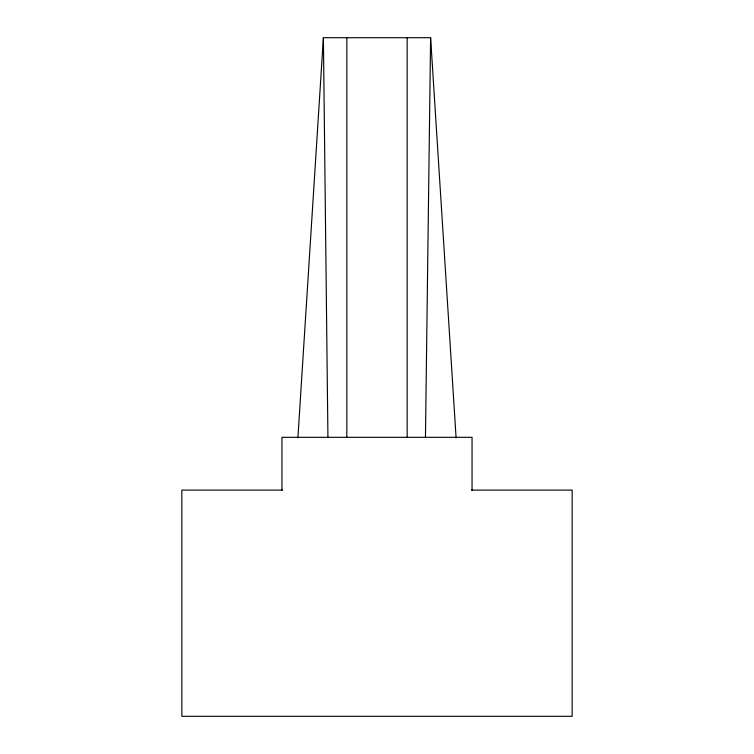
<?xml version="1.0" encoding="UTF-8"?>
<svg xmlns="http://www.w3.org/2000/svg" width="754" height="754" viewBox="0 0 754 754"><rect width="100%" height="100%" fill="white"/><g stroke="black" fill="none" stroke-linecap="round" stroke-linejoin="round"><path stroke-width="1.13" d="M425.463 437.32L430.609 37.7L323.391 37.7L297.896 437.923M282.533 490.1L181.846 490.1L181.846 716.3L572.154 716.3L572.154 490.1L471.467 490.1M430.609 37.7L456.104 437.923M323.391 37.7L327.933 437.226M472.051 490.1L472.051 437.32L281.949 437.32L281.949 490.1M407.16 37.7L407.16 437.32M346.84 37.7L346.84 437.32"/></g></svg>
